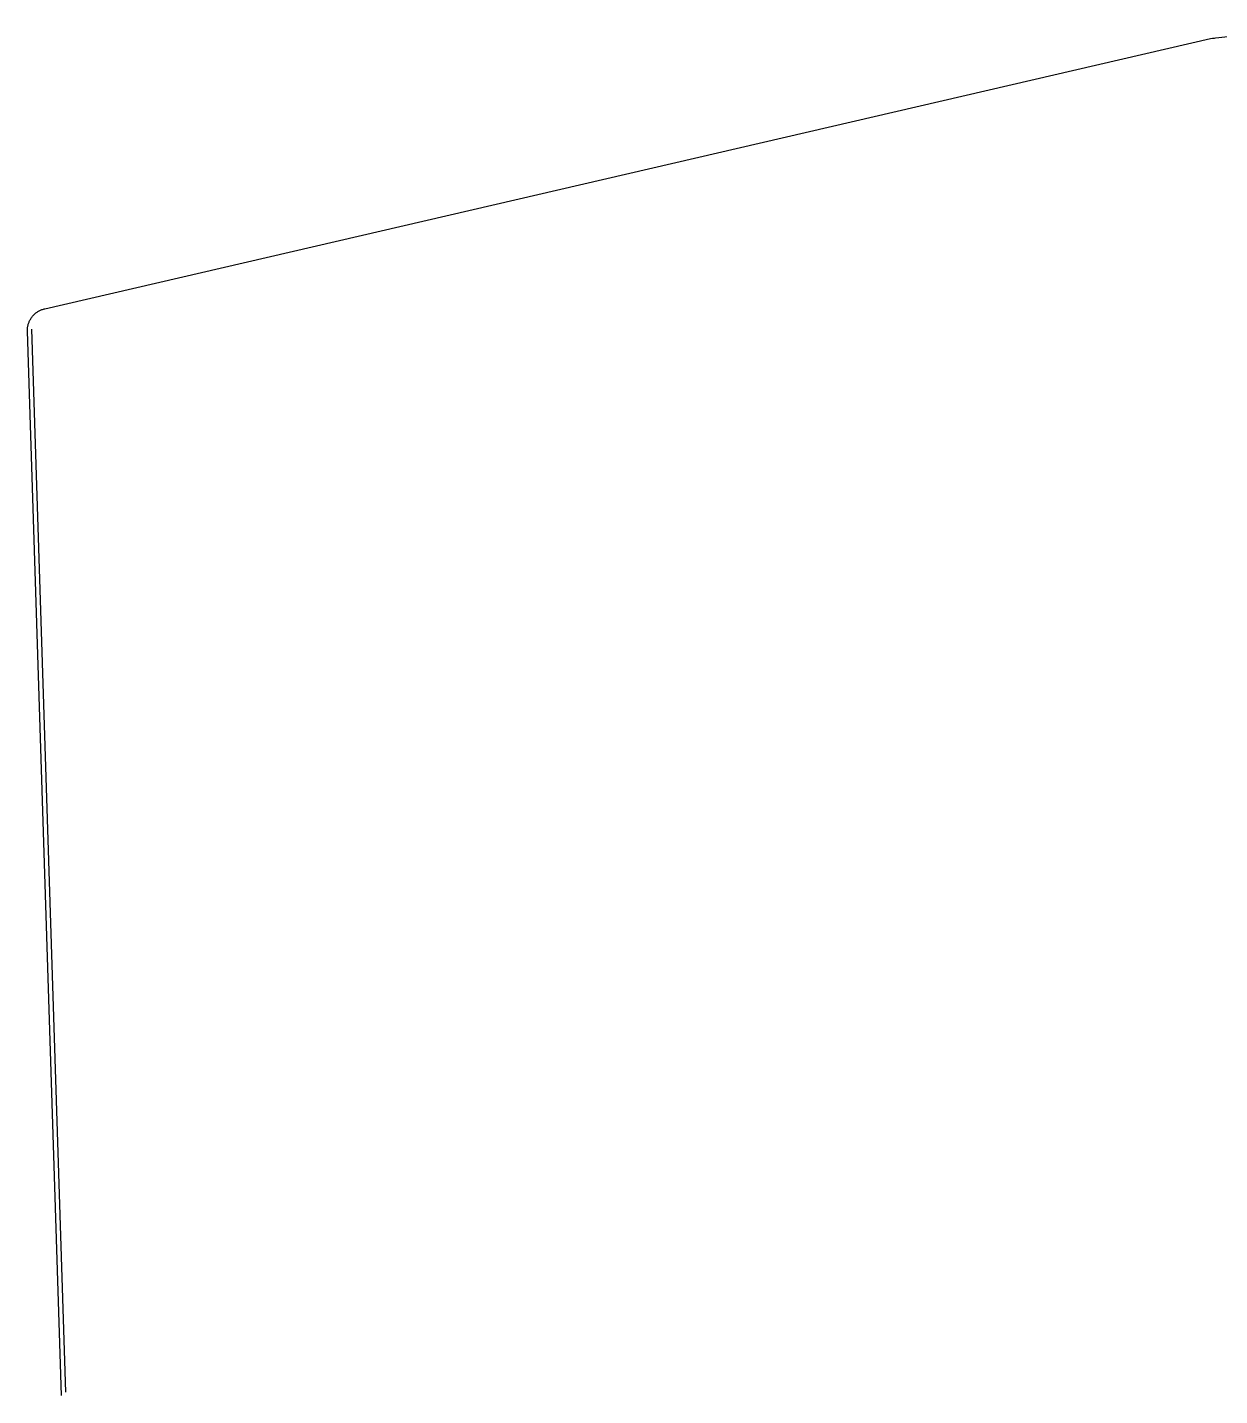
# Model space of a CAD drawing. Header units: millimetres. Extents: x -573 to 3430, y 0 to 3769.
# Drawn here: x 1454 to 1530.9, y 290.7 to 378.9 of the extents above; entities that cross this region are included whole.
import ezdxf

# ---------------------------------------------------------------- set-up
doc = ezdxf.new("R2010")
doc.units = ezdxf.units.MM
doc.layers.add('01 Basic thick', color=7, linetype='Continuous', lineweight=35)

msp = doc.modelspace()

# ---------------------------------------------------------------- linework, layer by layer
at = {"layer": '01 Basic thick', "lineweight": -3}
for p, q in [((1530.465, 378.182), (1536.891, 378.879)), ((1455.164, 360.742), (1530.327, 378.158)), ((1530.327, 378.158), (1530.581, 378.18)), ((1455.021, 360.703), (1455.068, 360.717)), ((1455.068, 360.717), (1455.116, 360.731)), ((1455.116, 360.731), (1455.164, 360.742)), ((1454.109, 359.787), (1454.126, 359.834)), ((1454.126, 359.834), (1454.144, 359.88)), ((1454.144, 359.88), (1454.163, 359.925)), ((1454.163, 359.925), (1454.184, 359.97)), ((1454.184, 359.97), (1454.207, 360.014)), ((1454.207, 360.014), (1454.231, 360.058)), ((1454.231, 360.058), (1454.257, 360.1)), ((1454.257, 360.1), (1454.284, 360.142)), ((1454.284, 360.142), (1454.312, 360.183)), ((1454.312, 360.183), (1454.342, 360.222)), ((1454.342, 360.222), (1454.373, 360.261)), ((1454.373, 360.261), (1454.406, 360.298)), ((1454.406, 360.298), (1454.439, 360.335)), ((1454.439, 360.335), (1454.474, 360.37)), ((1454.474, 360.37), (1454.51, 360.404)), ((1454.51, 360.404), (1454.548, 360.437)), ((1454.548, 360.437), (1454.586, 360.468)), ((1454.586, 360.468), (1454.626, 360.498)), ((1454.626, 360.498), (1454.666, 360.527)), ((1454.666, 360.527), (1454.708, 360.554)), ((1454.708, 360.554), (1454.75, 360.58)), ((1454.75, 360.58), (1454.793, 360.604)), ((1454.793, 360.604), (1454.837, 360.627)), ((1454.837, 360.627), (1454.882, 360.648)), ((1454.882, 360.648), (1454.928, 360.668)), ((1454.928, 360.668), (1454.974, 360.686)), ((1454.974, 360.686), (1455.021, 360.703)), ((1454.037, 359.348), (1454.038, 359.397)), ((1454.038, 359.298), (1454.037, 359.348)), ((1454.038, 359.397), (1454.041, 359.447)), ((1456.24, 290.686), (1454.038, 359.298)), ((1454.041, 359.447), (1454.046, 359.496)), ((1454.046, 359.496), (1454.052, 359.546)), ((1454.052, 359.546), (1454.06, 359.594)), ((1454.06, 359.594), (1454.07, 359.643)), ((1454.07, 359.643), (1454.082, 359.691)), ((1454.082, 359.691), (1454.095, 359.739)), ((1454.095, 359.739), (1454.109, 359.787)), ((1454.295, 359.424), (1456.49, 290.902))]:
    msp.add_line(p, q, dxfattribs=at)

doc.saveas('drawing.dxf')
